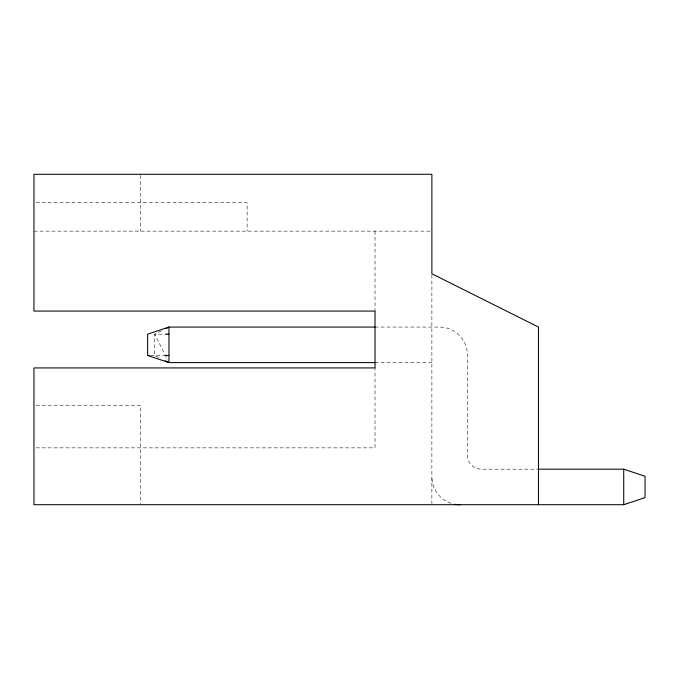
<?xml version="1.0" encoding="UTF-8"?>
<svg xmlns="http://www.w3.org/2000/svg" width="679" height="679" viewBox="0 0 679 679"><rect width="100%" height="100%" fill="white"/><g stroke="black" fill="none" stroke-linecap="round" stroke-linejoin="round"><path stroke-width="0.51" stroke-dasharray="3.4 2.55" d="M161.381 330.851L154.753 334.17L154.753 355.49L160.431 358.334M36.072 202.715L247.122 202.715L247.122 231.14M33.95 231.14L431.878 231.14M375.029 327.066L438.982 327.066A27.949 27.949 0 0 1 467.407 355.49L467.407 454.972A13.979 13.979 0 0 0 481.615 469.181L536.766 469.181M167.942 334.17L154.753 334.17L167.543 359.751M150.687 355.49L167.942 355.49M375.029 362.594L431.878 362.594M36.063 405.227L140.536 405.227L140.536 503.648M36.072 447.86L375.029 447.86L375.029 367.925M431.878 274.834L431.878 503.648M375.029 231.14L375.029 311.075M140.536 175.343L140.536 231.14M451.102 503.317A27.949 27.949 0 0 1 431.878 476.285"/><path stroke-width="1.02" d="M166.117 328.483L168.961 327.066L375.029 327.066M538.464 504.709L538.464 327.066L431.878 273.773L431.878 174.291L33.95 174.291L33.95 311.075L375.029 311.075L375.029 367.925L33.95 367.925L33.95 504.709L623.729 504.709L645.05 497.605L645.05 476.285L623.729 469.181L537.827 469.181M165.914 334.17L168.961 334.17M375.029 362.594L168.961 362.594L168.961 327.066L147.64 334.17L147.64 355.49L149.677 355.49M165.914 355.49L168.961 355.49M147.64 355.49L168.961 362.594L165.167 360.702M623.729 469.181L623.729 504.709M460.303 504.709A27.949 27.949 0 0 1 454.718 504.242"/></g></svg>
